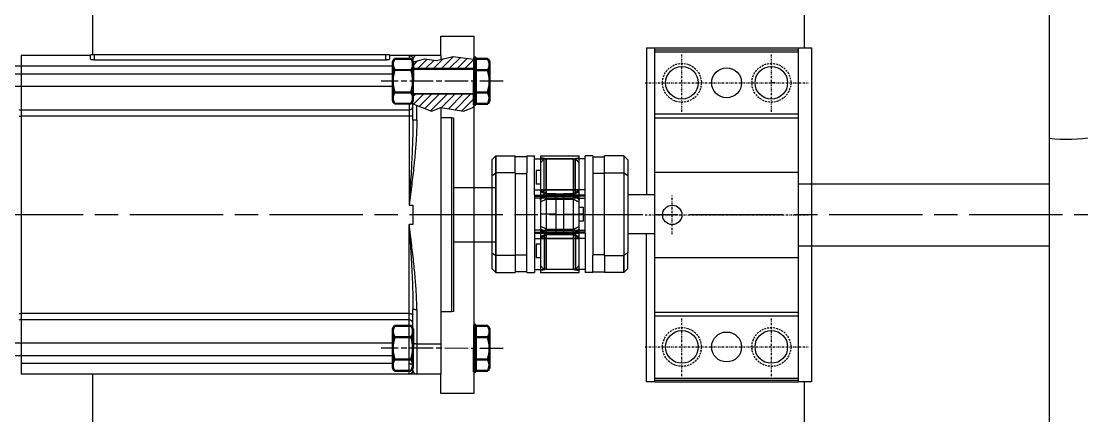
# Model space of a CAD drawing. Header units: millimetres. Extents: x 825 to 4294, y 1031 to 3282.
# Drawn here: x 3610.7 to 3883.6, y 2593.9 to 2695.5 of the extents above; entities that cross this region are included whole.
import ezdxf

# ---------------------------------------------------------------- set-up
doc = ezdxf.new("R2010")
doc.units = ezdxf.units.MM
for name, pattern in [('ACAD_ISO08W100', [36, 24, -3, 6, -3]), ('AM_ISO08W050', [18, 12, -1.5, 3, -1.5]), ('AM_ISO08W050x2', [9, 6, -0.75, 1.5, -0.75]), ('Amconstr', [9999, 9999, 0]), ('AUSGEZOGEN', [0]), ('GESTRICHELT', [0.75, 0.5, -0.25]), ('STRICHPUNKT', [1, 0.5, -0.25, 0, -0.25])]:
    doc.linetypes.add(name, pattern=pattern)
for name, color, linetype, lineweight in [('AM_0N', 7, 'Continuous', 50), ('AM_7N', 4, 'AM_ISO08W050', 25), ('AM_CL', 1, 'Amconstr', 25), ('linie4fun', 6, 'Continuous', 25)]:
    doc.layers.add(name, color=color, linetype=linetype, lineweight=lineweight)
for name, color, linetype in [('HIDDEN', 7, 'Continuous'), ('L5STAR', 7, 'AUSGEZOGEN'), ('M2STAR', 2, 'STRICHPUNKT'), ('osie', 221, 'ACAD_ISO08W100'), ('T3STAR', 3, 'AUSGEZOGEN'), ('THICK', 7, 'Continuous'), ('U2STAR', 2, 'GESTRICHELT'), ('wozek', 110, 'Continuous')]:
    doc.layers.add(name, color=color, linetype=linetype)
pattern_1 = [(45, (1808.0274, 1289.7482), (-1.0102788, 1.0102788), [])]

msp = doc.modelspace()

# ---------------------------------------------------------------- hatches: boundary and pattern name
at = {"layer": 'AM_CL'}
h = msp.add_hatch(dxfattribs=at)
h.set_pattern_fill('ANSI31', color=256, scale=0.45, style=0)
h.set_pattern_definition(pattern_1)
h.paths.add_polyline_path([(3727.22959, 2684.48175), (3727.22959, 2685.73606), (3721.80606, 2686.39557), (3717.59645, 2685.37399), (3714.52916, 2685.79463), (3711.54354, 2684.91547), (3711.53916, 2683.38175), (3727.22959, 2683.38175)])
h = msp.add_hatch(dxfattribs=at)
h.set_pattern_fill('ANSI31', color=256, scale=0.45, style=0)
h.set_pattern_definition(pattern_1)
h.paths.add_polyline_path([(3727.21688, 2675.58177), (3727.21775, 2676.68175), (3711.52959, 2676.68175), (3711.52959, 2674.194), (3716.33832, 2672.31989), (3718.72959, 2673.28099), (3724.56101, 2672.31989), (3727.22959, 2673.37706), (3727.22959, 2673.95535), (3727.21688, 2673.95535)])

# ---------------------------------------------------------------- linework, layer by layer
at = {"color": 7, "linetype": 'Continuous'}
for p, q in [((3628.52959, 2686.65821), (3610.72959, 2686.65821)), ((3610.72959, 2686.65806), (3610.72959, 2604.65837)), ((3705.52959, 2686.85821), (3628.52959, 2686.85821)), ((3628.52959, 2685.71702), (3628.52959, 2686.85821)), ((3629.52959, 2685.58676), (3704.52959, 2685.58676)), ((3705.52959, 2686.85821), (3705.52959, 2685.71702)), ((3718.72959, 2686.65821), (3705.52959, 2686.65821)), ((3711.52959, 2670.05446), (3711.52959, 2685.65821)), ((3610.72959, 2672.65821), (3710.52959, 2672.65821)), ((3721.52959, 2670.65821), (3718.72959, 2670.65821)), ((3721.52959, 2620.65821), (3721.52959, 2670.65821)), ((3722.02959, 2670.52424), (3721.52959, 2670.65821)), ((3722.02959, 2620.79219), (3722.02959, 2670.52424)), ((3711.52959, 2648.1713), (3711.52959, 2643.14512)), ((3718.72959, 2645.65821), (3711.52959, 2645.65821)), ((3711.52959, 2605.65821), (3711.52959, 2621.26197)), ((3721.52959, 2620.65821), (3718.72959, 2620.65821)), ((3722.02959, 2620.79219), (3721.52959, 2620.65821)), ((3710.52959, 2618.65821), (3610.72959, 2618.65821)), ((3718.72959, 2604.65821), (3610.72959, 2604.65821))]:
    msp.add_line(p, q, dxfattribs=at)
at = {"color": 9, "linetype": 'Continuous'}
for p, q in [((3629.52959, 2686.85821), (3629.52959, 2685.58676)), ((3704.52959, 2685.58676), (3704.52959, 2686.85821)), ((3710.52959, 2671.08194), (3610.72959, 2671.08194)), ((3710.52959, 2648.1713), (3711.52959, 2648.1713)), ((3710.52959, 2604.65821), (3710.52959, 2643.14512)), ((3711.52959, 2643.14512), (3710.52959, 2643.14512)), ((3710.52959, 2620.23448), (3610.72959, 2620.23448)), ((3712.52959, 2621.24102), (3712.52959, 2604.65821)), ((3712.52959, 2612.49067), (3718.72959, 2612.49067))]:
    msp.add_line(p, q, dxfattribs=at)
for p, q in [((3710.52959, 2686.65821), (3710.52959, 2685.80963)), ((3718.72959, 2686.65821), (3718.72959, 2685.64898)), ((3706.34072, 2683.9341), (3606.72959, 2683.9341)), ((3605.72959, 2681.9795), (3706.33514, 2681.9795)), ((3706.32565, 2678.65821), (3605.72959, 2678.65821)), ((3710.52959, 2674.25958), (3710.52959, 2648.1713)), ((3712.52959, 2670.0754), (3712.55245, 2673.79536)), ((3718.72959, 2673.28099), (3718.72959, 2604.65821)), ((3727.22959, 2673.95535), (3727.21688, 2673.95535)), ((3722.02959, 2652.65821), (3732.82959, 2652.65821)), ((3732.82959, 2652.65821), (3732.82959, 2638.65821)), ((3766.82959, 2650.81367), (3766.82959, 2640.81367)), ((3773.74329, 2650.81367), (3766.82959, 2650.81367)), ((3773.74329, 2640.81367), (3773.74329, 2650.81367)), ((3766.82959, 2640.81367), (3773.74329, 2640.81367)), ((3732.82959, 2638.65821), (3722.02959, 2638.65821)), ((3610.72959, 2612.65821), (3605.72959, 2612.65821)), ((3706.33349, 2612.65821), (3610.72959, 2612.65821)), ((3610.72959, 2609.33692), (3605.72959, 2609.33692)), ((3706.32401, 2609.33692), (3610.72959, 2609.33692)), ((3706.31842, 2607.38232), (3610.72959, 2607.38232)), ((3727.22959, 2605.2092), (3727.21688, 2605.2092))]:
    msp.add_line(p, q)
at = {"color": 7, "linetype": 'Continuous'}
for centre, start, end in [((3712.52959, 2685.65821), 90, 179.9996474), ((3610.22959, 2671.65821), 60, 90), ((3710.52959, 2673.65821), 270, 0), ((3610.22959, 2619.65821), 270, 300), ((3710.52959, 2617.65821), 0, 90), ((3712.52959, 2605.65821), 180, 270)]:
    msp.add_arc(centre, 1, start, end, dxfattribs=at)
for points in [[(3628.52959, 2685.71702), (3628.57939, 2685.67735), (3628.72232, 2685.64118), (3628.94346, 2685.61214), (3629.22191, 2685.59328), (3629.52959, 2685.58676)], [(3704.52959, 2685.58676), (3704.83799, 2685.59331), (3705.11623, 2685.61219), (3705.33694, 2685.6412), (3705.47972, 2685.67732), (3705.52959, 2685.71702)]]:
    msp.add_spline(points, degree=3, dxfattribs=at)
at = {"color": 9, "linetype": 'Continuous'}
for points in [[(3710.52959, 2686.65821), (3710.83135, 2686.61085), (3711.08282, 2686.48892), (3711.28378, 2686.31111), (3711.46626, 2686.00465), (3711.52959, 2685.65821)], [(3610.67703, 2683.83081), (3610.72959, 2683.80317)], [(3610.22959, 2671.08194), (3610.40324, 2671.07872), (3610.57161, 2671.06916), (3610.72959, 2671.05356)], [(3710.52959, 2671.08194), (3710.83861, 2671.09231), (3711.11738, 2671.1224), (3711.33861, 2671.16928), (3711.48065, 2671.22834), (3711.52959, 2671.29381)], [(3712.52959, 2670.0754), (3712.44062, 2666.54083), (3712.18152, 2662.60519), (3711.76302, 2658.24276), (3711.20213, 2653.43636), (3710.52959, 2648.1713)], [(3711.52959, 2670.05446), (3711.50386, 2667.45122), (3711.4241, 2664.47757), (3711.29546, 2661.28636), (3711.15644, 2658.49399), (3710.98017, 2655.36962), (3710.78863, 2652.23371), (3710.52959, 2648.1713)], [(3711.52959, 2670.05446), (3711.57822, 2670.06091), (3711.71355, 2670.06656), (3711.92899, 2670.0712), (3712.20989, 2670.0743), (3712.52959, 2670.0754)], [(3710.52959, 2643.14512), (3710.80991, 2638.74251), (3711.0364, 2634.98369), (3711.21524, 2631.69109), (3711.37054, 2628.28363), (3711.49371, 2624.36758), (3711.52959, 2621.26197)], [(3712.52959, 2621.24102), (3712.44058, 2624.77631), (3712.18142, 2628.71244), (3711.76289, 2633.07487), (3711.20202, 2637.88097), (3710.52959, 2643.14512)], [(3610.22959, 2620.23448), (3610.40324, 2620.2377), (3610.57161, 2620.24726), (3610.72959, 2620.26287)], [(3710.52959, 2620.23448), (3710.83861, 2620.22411), (3711.11738, 2620.19402), (3711.33861, 2620.14715), (3711.48065, 2620.08809), (3711.52959, 2620.02263)], [(3712.52959, 2621.24102), (3712.22156, 2621.24204), (3711.9516, 2621.24488), (3711.73005, 2621.24939), (3711.58208, 2621.25527), (3711.52959, 2621.26197)], [(3711.52959, 2612.51162), (3711.57854, 2612.50514), (3711.72058, 2612.49931), (3711.94181, 2612.49467), (3712.22058, 2612.4917), (3712.52959, 2612.49067)], [(3610.67703, 2607.48561), (3610.72959, 2607.51326)], [(3710.52959, 2607.38232), (3710.83861, 2607.33449), (3711.11738, 2607.19568), (3711.33861, 2606.97947), (3711.48065, 2606.70703), (3711.52959, 2606.40503)], [(3711.52959, 2605.65821), (3711.4868, 2605.37221), (3711.35985, 2605.10494), (3711.19508, 2604.91498), (3711.01197, 2604.78406), (3710.78987, 2604.69323), (3710.52959, 2604.65821)]]:
    msp.add_spline(points, degree=3, dxfattribs=at)
at = {"layer": 'AM_0N'}
for p, q in [((3706.79356, 2685.8203), (3706.3439, 2685.04658)), ((3711.09865, 2685.80801), (3706.79356, 2685.8203)), ((3711.09865, 2685.80801), (3711.54388, 2685.03173)), ((3727.74609, 2686.1053), (3727.24694, 2686.1053)), ((3727.24694, 2686.1053), (3727.24694, 2684.48172)), ((3727.74609, 2685.8053), (3727.7423, 2684.48031)), ((3727.74609, 2685.8053), (3727.74609, 2686.1053)), ((3730.79863, 2685.79658), (3727.74609, 2685.8053)), ((3730.79863, 2685.79658), (3731.24386, 2685.02031)), ((3706.31533, 2675.04663), (3706.3439, 2685.04658)), ((3711.0904, 2682.92052), (3706.78531, 2682.93281)), ((3711.51531, 2675.03177), (3711.54388, 2685.03173)), ((3727.22103, 2677.03176), (3727.23816, 2683.03174)), ((3727.23816, 2683.03174), (3727.24231, 2684.48173)), ((3727.7423, 2684.48031), (3727.71688, 2675.58034)), ((3730.79038, 2682.90984), (3727.73784, 2682.91856)), ((3731.2153, 2675.02035), (3731.24386, 2685.02031)), ((3711.0739, 2677.14554), (3706.76881, 2677.15784)), ((3730.77388, 2677.13337), (3727.72134, 2677.14209)), ((3706.76057, 2674.27035), (3706.31533, 2675.04663)), ((3711.06565, 2674.25805), (3711.51531, 2675.03177)), ((3727.21688, 2675.58177), (3727.22103, 2677.03176)), ((3727.21688, 2673.95535), (3727.21688, 2675.58177)), ((3727.71688, 2675.58034), (3727.7131, 2674.25535)), ((3730.76564, 2674.24663), (3731.2153, 2675.02035)), ((3711.06565, 2674.25805), (3706.76057, 2674.27035)), ((3727.7131, 2673.95535), (3727.22959, 2673.95535)), ((3730.76564, 2674.24663), (3727.7131, 2674.25535)), ((3727.7131, 2674.25535), (3727.7131, 2673.95535)), ((3706.79356, 2617.07416), (3706.3439, 2616.30044)), ((3711.09865, 2617.06186), (3706.79356, 2617.07416)), ((3727.74609, 2617.35916), (3727.24694, 2617.35916)), ((3727.24694, 2617.35916), (3727.24694, 2615.73558)), ((3727.74609, 2617.05916), (3727.74609, 2617.35916)), ((3706.31533, 2606.30048), (3706.3439, 2616.30044)), ((3711.09865, 2617.06186), (3711.54388, 2616.28559)), ((3711.51531, 2606.28563), (3711.54388, 2616.28559)), ((3727.23816, 2614.28559), (3727.24231, 2615.73559)), ((3727.7423, 2615.73416), (3727.71688, 2606.8342)), ((3727.74609, 2617.05916), (3727.7423, 2615.73416)), ((3730.79863, 2617.05044), (3727.74609, 2617.05916)), ((3730.79863, 2617.05044), (3731.24386, 2616.27416)), ((3731.2153, 2606.2742), (3731.24386, 2616.27416)), ((3711.0904, 2614.17437), (3706.78531, 2614.18667)), ((3727.22103, 2608.28562), (3727.23816, 2614.28559)), ((3730.79038, 2614.1637), (3727.73784, 2614.17242)), ((3706.76057, 2605.52421), (3706.31533, 2606.30048)), ((3711.0739, 2608.3994), (3706.76881, 2608.41169)), ((3711.06565, 2605.51191), (3711.51531, 2606.28563)), ((3727.21688, 2606.83563), (3727.22103, 2608.28562)), ((3727.21688, 2605.2092), (3727.21688, 2606.83563)), ((3727.71688, 2606.8342), (3727.7131, 2605.5092)), ((3730.77388, 2608.38722), (3727.72134, 2608.39594)), ((3730.76564, 2605.50048), (3731.2153, 2606.2742)), ((3711.06565, 2605.51191), (3706.76057, 2605.52421)), ((3727.7131, 2605.2092), (3727.22959, 2605.2092)), ((3730.76564, 2605.50048), (3727.7131, 2605.5092)), ((3727.7131, 2605.5092), (3727.7131, 2605.2092))]:
    msp.add_line(p, q, dxfattribs=at)
for centre, radius, start, end in [((3708.89493, 2684.37055), 2.55296, 154.2748147, 214.2748147), ((3708.98902, 2684.37028), 2.55296, 325.3978759, 25.3978759), ((3728.69021, 2684.35922), 2.55175, 325.3894729, 25.3894729), ((3715.87023, 2680.01935), 9.54065, 162.2193765, 197.4533141), ((3701.98898, 2680.059), 9.54065, 342.2193765, 17.4533141), ((3721.68413, 2680.04759), 9.54549, 342.2238713, 17.4488193), ((3708.87019, 2675.70808), 2.55296, 145.3978759, 205.3978759), ((3708.96428, 2675.70781), 2.55296, 334.2748147, 34.2748147), ((3728.66547, 2675.69601), 2.55175, 334.2832177, 34.2832177), ((3708.89493, 2615.6244), 2.55296, 154.2748147, 214.2748147), ((3708.98902, 2615.62413), 2.55296, 325.3978759, 25.3978759), ((3728.69021, 2615.61308), 2.55175, 325.3894729, 25.3894729), ((3715.87023, 2611.27321), 9.54065, 162.2193765, 197.4533141), ((3701.98898, 2611.31286), 9.54065, 342.2193765, 17.4533141), ((3721.68413, 2611.30145), 9.54549, 342.2238713, 17.4488193), ((3708.87019, 2606.96194), 2.55296, 145.3978759, 205.3978759), ((3708.96428, 2606.96167), 2.55296, 334.2748147, 34.2748147), ((3728.66547, 2606.94986), 2.55175, 334.2832177, 34.2832177)]:
    msp.add_arc(centre, radius, start, end, dxfattribs=at)
at = {"layer": 'AM_7N', "linetype": 'AM_ISO08W050x2'}
for p, q in [((3734.72192, 2680.02318), (3703.32963, 2680.05517)), ((3734.72192, 2611.27704), (3703.32963, 2611.30903))]:
    msp.add_line(p, q, dxfattribs=at)
at = {"layer": 'AM_CL'}
for points in [[(3711.52959, 2684.91137), (3714.52916, 2685.79463), (3717.59645, 2685.37399), (3721.80606, 2686.39557), (3727.22959, 2685.73606)], [(3711.52959, 2674.194), (3716.33832, 2672.31989), (3718.72959, 2673.28099), (3724.56101, 2672.31989), (3727.22959, 2673.37706)]]:
    msp.add_lwpolyline(points, dxfattribs=at)
at = {"layer": 'HIDDEN'}
for p, q in [((3732.82959, 2635.20707), (3732.82959, 2660.81367)), ((3765.82959, 2660.81367), (3765.82959, 2656.42027)), ((3742.82959, 2652.09911), (3742.82959, 2660.07891)), ((3744.32959, 2660.07891), (3744.32959, 2651.52237)), ((3744.4732, 2659.1243), (3744.3296, 2658.96484)), ((3744.54508, 2660.28115), (3744.32964, 2660.31737)), ((3744.61656, 2659.28368), (3744.4732, 2659.1243)), ((3744.76019, 2660.2437), (3744.54508, 2660.28115)), ((3744.75967, 2659.44297), (3744.61656, 2659.28368)), ((3744.90253, 2659.60215), (3744.75967, 2659.44297)), ((3744.97489, 2660.20496), (3744.76019, 2660.2437)), ((3745.04514, 2659.76122), (3744.90253, 2659.60215)), ((3745.18916, 2660.16492), (3744.97489, 2660.20496)), ((3745.18749, 2659.92014), (3745.04514, 2659.76122)), ((3745.32959, 2660.07891), (3745.18749, 2659.92014)), ((3745.40303, 2660.1236), (3745.18916, 2660.16492)), ((3745.32959, 2656.42027), (3745.32959, 2660.07891)), ((3745.61651, 2660.08099), (3745.40303, 2660.1236)), ((3745.82958, 2660.03711), (3745.61651, 2660.08099)), ((3752.82961, 2660.0371), (3745.82958, 2660.0371)), ((3745.82959, 2660.03711), (3745.82959, 2651.04911)), ((3745.82959, 2651.04911), (3745.82959, 2660.0371)), ((3752.82959, 2660.0371), (3752.82959, 2651.04911)), ((3752.82959, 2651.04911), (3752.82959, 2660.0371)), ((3752.82961, 2660.03711), (3753.04167, 2660.08079)), ((3753.04167, 2660.08079), (3753.25447, 2660.12328)), ((3753.25447, 2660.12328), (3753.46801, 2660.16454)), ((3754.32959, 2660.07891), (3753.3296, 2660.07891)), ((3753.46801, 2660.16454), (3753.6823, 2660.20458)), ((3753.6823, 2660.20458), (3753.89734, 2660.24339)), ((3753.89734, 2660.24339), (3754.11312, 2660.28097)), ((3754.11312, 2660.28097), (3754.32955, 2660.31737)), ((3744.32959, 2657.06367), (3743.22959, 2657.06367)), ((3743.22959, 2657.06367), (3743.22959, 2653.56367)), ((3745.32959, 2650.4508), (3745.32959, 2656.42027)), ((3760.82959, 2656.27885), (3757.82959, 2656.27885)), ((3760.82959, 2656.42027), (3765.82959, 2656.42027)), ((3766.82959, 2655.71317), (3765.82959, 2656.42027)), ((3765.82959, 2656.42027), (3765.82959, 2630.81367)), ((3744.32959, 2653.56367), (3743.22959, 2653.56367)), ((3742.82959, 2651.11697), (3742.82959, 2652.09911)), ((3742.82959, 2652.09911), (3754.32959, 2652.09911)), ((3742.82959, 2650.71461), (3742.82959, 2651.11697)), ((3742.82959, 2650.71461), (3742.82959, 2650.4508)), ((3742.82959, 2650.71461), (3754.32959, 2650.71461)), ((3754.32959, 2652.09911), (3744.32959, 2652.09911)), ((3745.82959, 2651.06367), (3744.32959, 2651.9297)), ((3744.32959, 2651.52241), (3744.32959, 2649.90552)), ((3755.82959, 2650.71461), (3744.32959, 2650.71461)), ((3744.32959, 2650.61437), (3744.4732, 2650.59578)), ((3754.32959, 2649.90553), (3744.32959, 2649.90553)), ((3744.53307, 2651.46468), (3744.33001, 2651.5223)), ((3744.53261, 2651.46476), (3744.33009, 2651.52228)), ((3744.4732, 2650.59578), (3744.61655, 2650.5756)), ((3744.73964, 2651.40413), (3744.53261, 2651.46476)), ((3744.74035, 2651.4039), (3744.53307, 2651.46468)), ((3744.76219, 2649.91073), (3744.54625, 2649.77584)), ((3744.61655, 2650.5756), (3744.75966, 2650.55383)), ((3744.94972, 2651.34041), (3744.73964, 2651.40413)), ((3744.95065, 2651.34008), (3744.74035, 2651.4039)), ((3744.75966, 2650.55383), (3744.90252, 2650.53047)), ((3744.97732, 2650.04506), (3744.76219, 2649.91073)), ((3744.90252, 2650.53047), (3745.04513, 2650.50551)), ((3745.16307, 2651.27336), (3744.94972, 2651.34041)), ((3745.16415, 2651.273), (3744.95065, 2651.34008)), ((3745.1916, 2650.17885), (3744.97732, 2650.04506)), ((3745.04513, 2650.50551), (3745.18749, 2650.47896)), ((3745.82959, 2650.83867), (3745.15779, 2650.4508)), ((3745.38065, 2651.20261), (3745.16307, 2651.27336)), ((3745.38166, 2651.20229), (3745.16415, 2651.273)), ((3745.18749, 2650.47896), (3745.32959, 2650.4508)), ((3745.40506, 2650.3122), (3745.1916, 2650.17885)), ((3745.60292, 2651.12789), (3745.38065, 2651.20261)), ((3745.60355, 2651.12768), (3745.38166, 2651.20229)), ((3745.61771, 2650.44512), (3745.40506, 2650.3122)), ((3745.82959, 2651.04911), (3745.60292, 2651.12789)), ((3745.82959, 2651.04911), (3745.60355, 2651.12768)), ((3745.82957, 2650.57748), (3745.61771, 2650.44512)), ((3745.82959, 2651.06367), (3745.82959, 2645.81367)), ((3748.32959, 2651.06367), (3745.82959, 2651.06367)), ((3745.82959, 2651.04911), (3752.82959, 2651.04911)), ((3745.82959, 2651.04911), (3752.82959, 2651.04911)), ((3745.82959, 2650.57749), (3745.82959, 2650.83867)), ((3745.82959, 2650.83867), (3745.82959, 2649.66598)), ((3745.82959, 2649.66598), (3745.82959, 2650.83867)), ((3745.82959, 2650.83867), (3745.82959, 2650.57749)), ((3752.82959, 2650.83867), (3745.82959, 2650.83867)), ((3752.82959, 2650.57749), (3745.82959, 2650.57749)), ((3748.32959, 2651.06367), (3748.32959, 2645.81367)), ((3750.32959, 2645.81367), (3750.32959, 2651.06367)), ((3752.82959, 2651.06367), (3750.32959, 2651.06367)), ((3754.32959, 2651.9297), (3752.82959, 2651.06367)), ((3752.82959, 2651.04911), (3753.09392, 2651.14073)), ((3752.82959, 2651.04911), (3753.05532, 2651.12757)), ((3752.82959, 2645.81367), (3752.82959, 2651.06367)), ((3752.82959, 2649.66598), (3752.82959, 2650.83867)), ((3752.82959, 2650.83867), (3752.82959, 2650.57749)), ((3752.82959, 2650.57749), (3752.82959, 2650.83867)), ((3752.82959, 2650.83867), (3752.82959, 2649.66598)), ((3753.45741, 2650.4762), (3752.82959, 2650.83867)), ((3752.82962, 2650.57748), (3753.0427, 2650.44439)), ((3753.0427, 2650.44439), (3753.25616, 2650.311)), ((3753.05532, 2651.12757), (3753.27701, 2651.2021)), ((3753.09392, 2651.14073), (3753.35208, 2651.2268)), ((3753.25616, 2650.311), (3753.47, 2650.17736)), ((3753.27701, 2651.2021), (3753.49438, 2651.27279)), ((3755.82959, 2650.4508), (3753.32959, 2650.4508)), ((3753.35208, 2651.2268), (3753.60388, 2651.30748)), ((3753.47, 2650.17736), (3753.68423, 2650.04349)), ((3753.49438, 2651.27279), (3753.70786, 2651.3399)), ((3753.60388, 2651.30748), (3753.85037, 2651.38336)), ((3753.68423, 2650.04349), (3753.89895, 2649.90938)), ((3753.70786, 2651.3399), (3753.91826, 2651.40376)), ((3753.85037, 2651.38336), (3754.09266, 2651.45492)), ((3753.89895, 2649.90938), (3754.11412, 2649.77505)), ((3753.91826, 2651.40376), (3754.12578, 2651.46458)), ((3754.09266, 2651.45492), (3754.3291, 2651.52228)), ((3754.12578, 2651.46458), (3754.32918, 2651.5223)), ((3744.54625, 2649.77584), (3744.32972, 2649.64032)), ((3744.53306, 2649.02612), (3744.33001, 2648.92198)), ((3744.53261, 2649.02597), (3744.33009, 2648.92202)), ((3744.73964, 2649.12991), (3744.53261, 2649.02597)), ((3744.74035, 2649.1303), (3744.53306, 2649.02612)), ((3744.94972, 2649.23487), (3744.73964, 2649.12991)), ((3744.95065, 2649.23539), (3744.74035, 2649.1303)), ((3745.16306, 2649.34092), (3744.94972, 2649.23487)), ((3745.16415, 2649.34147), (3744.95065, 2649.23539)), ((3745.38064, 2649.44816), (3745.16306, 2649.34092)), ((3745.38165, 2649.44863), (3745.16415, 2649.34147)), ((3745.60292, 2649.55656), (3745.38064, 2649.44816)), ((3745.60355, 2649.55685), (3745.38165, 2649.44863)), ((3745.82959, 2649.66598), (3745.60292, 2649.55656)), ((3745.82959, 2649.66598), (3745.60355, 2649.55685)), ((3745.82959, 2649.66598), (3752.82959, 2649.66598)), ((3745.82959, 2649.66598), (3752.82959, 2649.66598)), ((3752.82959, 2649.66598), (3753.09393, 2649.53825)), ((3752.82959, 2649.66598), (3753.05533, 2649.55701)), ((3753.05533, 2649.55701), (3753.27703, 2649.4489)), ((3753.09393, 2649.53825), (3753.35208, 2649.41202)), ((3753.27703, 2649.4489), (3753.49441, 2649.34178)), ((3753.35208, 2649.41202), (3753.60384, 2649.2875)), ((3753.49441, 2649.34178), (3753.70789, 2649.23568)), ((3753.60384, 2649.2875), (3753.85037, 2649.16458)), ((3753.70789, 2649.23568), (3753.91829, 2649.13053)), ((3753.85037, 2649.16458), (3754.09266, 2649.04308)), ((3753.91829, 2649.13053), (3754.12579, 2649.02627)), ((3754.09266, 2649.04308), (3754.32959, 2648.92294)), ((3754.11412, 2649.77505), (3754.32947, 2649.64032)), ((3754.12579, 2649.02627), (3754.32918, 2648.92198)), ((3745.82959, 2645.81367), (3744.32959, 2645.81367)), ((3745.82959, 2645.81367), (3744.32959, 2645.81367)), ((3745.82959, 2645.81367), (3745.82959, 2640.56367)), ((3748.32959, 2645.81367), (3745.82959, 2645.81367)), ((3748.32959, 2645.81367), (3745.82959, 2645.81367)), ((3748.32959, 2645.81367), (3748.32959, 2640.56367)), ((3750.32959, 2645.81367), (3752.82959, 2645.81367)), ((3750.32959, 2640.56367), (3750.32959, 2645.81367)), ((3750.32959, 2645.81367), (3752.82959, 2645.81367)), ((3752.82959, 2645.81367), (3754.32959, 2645.81367)), ((3752.82959, 2645.81367), (3754.32959, 2645.81367)), ((3752.82959, 2640.56367), (3752.82959, 2645.81367)), ((3755.42959, 2645.81367), (3754.32959, 2645.81367)), ((3755.42959, 2645.81367), (3754.32959, 2645.81367)), ((3755.42959, 2645.81367), (3754.32959, 2645.81367)), ((3744.32959, 2641.72182), (3754.32959, 2641.72182)), ((3744.54507, 2641.85235), (3744.32968, 2641.98705)), ((3744.53306, 2642.60123), (3744.33001, 2642.70537)), ((3744.53263, 2642.60137), (3744.33008, 2642.70533)), ((3744.73967, 2642.49742), (3744.53263, 2642.60137)), ((3744.74034, 2642.49705), (3744.53306, 2642.60123)), ((3744.76022, 2641.718), (3744.54507, 2641.85235)), ((3744.94976, 2642.39246), (3744.73967, 2642.49742)), ((3744.95064, 2642.39196), (3744.74034, 2642.49705)), ((3744.97493, 2641.58387), (3744.76022, 2641.718)), ((3745.16311, 2642.2864), (3744.94976, 2642.39246)), ((3745.16413, 2642.28588), (3744.95064, 2642.39196)), ((3745.38069, 2642.17917), (3745.16311, 2642.2864)), ((3745.38163, 2642.17873), (3745.16413, 2642.28588)), ((3745.60295, 2642.07078), (3745.38069, 2642.17917)), ((3745.60354, 2642.0705), (3745.38163, 2642.17873)), ((3745.82959, 2641.96137), (3745.60295, 2642.07078)), ((3745.82959, 2641.96137), (3745.60354, 2642.0705)), ((3745.82959, 2641.96137), (3752.82959, 2641.96137)), ((3745.82959, 2641.96137), (3752.82959, 2641.96137)), ((3745.82959, 2641.96137), (3745.82959, 2640.78867)), ((3745.82959, 2640.78867), (3745.82959, 2641.96137)), ((3752.82959, 2641.96137), (3753.09392, 2642.08909)), ((3752.82959, 2641.96137), (3753.05533, 2642.07034)), ((3752.82959, 2640.78867), (3752.82959, 2641.96137)), ((3752.82959, 2641.96137), (3752.82959, 2640.78867)), ((3753.05533, 2642.07034), (3753.27702, 2642.17845)), ((3753.09392, 2642.08909), (3753.35207, 2642.21532)), ((3753.27702, 2642.17845), (3753.4944, 2642.28556)), ((3753.35207, 2642.21532), (3753.60389, 2642.33975)), ((3753.4944, 2642.28556), (3753.70787, 2642.39165)), ((3753.60389, 2642.33975), (3753.85038, 2642.46277)), ((3753.68207, 2641.58243), (3753.89715, 2641.71677)), ((3753.70787, 2642.39165), (3753.91827, 2642.49681)), ((3753.85038, 2642.46277), (3754.09266, 2642.58426)), ((3753.89715, 2641.71677), (3754.11302, 2641.85163)), ((3753.91827, 2642.49681), (3754.12579, 2642.60109)), ((3754.09266, 2642.58426), (3754.32911, 2642.70533)), ((3754.11302, 2641.85163), (3754.32951, 2641.98705)), ((3754.12579, 2642.60109), (3754.32917, 2642.70537)), ((3754.32959, 2640.10498), (3754.32959, 2641.72182)), ((3742.82959, 2641.17654), (3745.32959, 2641.17654)), ((3742.82959, 2640.91274), (3754.32959, 2640.91274)), ((3755.82959, 2640.91274), (3744.32959, 2640.91274)), ((3744.32959, 2639.69765), (3745.82959, 2640.56367)), ((3744.32959, 2639.52824), (3754.32959, 2639.52824)), ((3755.82959, 2639.52824), (3744.32959, 2639.52824)), ((3744.53304, 2640.16272), (3744.33002, 2640.10505)), ((3744.5326, 2640.16261), (3744.33009, 2640.10507)), ((3744.73962, 2640.22321), (3744.5326, 2640.16261)), ((3744.74032, 2640.22344), (3744.53304, 2640.16272)), ((3744.9497, 2640.28693), (3744.73962, 2640.22321)), ((3744.95061, 2640.28724), (3744.74032, 2640.22344)), ((3745.16304, 2640.35398), (3744.9497, 2640.28693)), ((3745.1641, 2640.35432), (3744.95061, 2640.28724)), ((3745.18918, 2641.44999), (3744.97493, 2641.58387)), ((3745.38062, 2640.42473), (3745.16304, 2640.35398)), ((3745.3816, 2640.42504), (3745.1641, 2640.35432)), ((3745.40303, 2641.31634), (3745.18918, 2641.44999)), ((3745.20178, 2641.15114), (3745.82959, 2640.78867)), ((3745.60291, 2640.49945), (3745.38062, 2640.42473)), ((3745.60352, 2640.49965), (3745.3816, 2640.42504)), ((3745.6165, 2641.18295), (3745.40303, 2641.31634)), ((3745.82959, 2640.57824), (3745.60291, 2640.49945)), ((3745.82959, 2640.57824), (3745.60352, 2640.49965)), ((3745.82957, 2641.04987), (3745.6165, 2641.18295)), ((3752.82962, 2641.04985), (3745.82957, 2641.04985)), ((3745.82959, 2640.78867), (3745.82959, 2641.04985)), ((3745.82959, 2641.04985), (3745.82959, 2640.78867)), ((3752.82959, 2640.78867), (3745.82959, 2640.78867)), ((3745.82959, 2640.57824), (3752.82959, 2640.57824)), ((3745.82959, 2640.57824), (3745.82959, 2631.59024)), ((3745.82959, 2640.57824), (3752.82959, 2640.57824)), ((3745.82959, 2631.59024), (3745.82959, 2640.57824)), ((3748.32959, 2640.56367), (3745.82959, 2640.56367)), ((3752.82959, 2640.56367), (3750.32959, 2640.56367)), ((3752.82959, 2640.78867), (3753.5014, 2641.17654)), ((3752.82959, 2641.04985), (3752.82959, 2640.78867)), ((3752.82959, 2640.78867), (3752.82959, 2641.04985)), ((3752.82959, 2640.57824), (3753.05538, 2640.49976)), ((3752.82959, 2631.59024), (3752.82959, 2640.57824)), ((3752.82959, 2640.57824), (3753.09393, 2640.48661)), ((3752.82959, 2640.57824), (3752.82959, 2631.59024)), ((3752.82959, 2640.56367), (3754.32959, 2639.69765)), ((3752.82961, 2641.04987), (3753.04156, 2641.18228)), ((3753.04156, 2641.18228), (3753.25428, 2641.31522)), ((3753.05538, 2640.49976), (3753.2771, 2640.42521)), ((3753.09393, 2640.48661), (3753.35208, 2640.40055)), ((3753.25428, 2641.31522), (3753.46778, 2641.4486)), ((3753.2771, 2640.42521), (3753.49449, 2640.35451)), ((3753.32959, 2641.17654), (3753.32959, 2635.20707)), ((3753.4717, 2641.14839), (3753.3296, 2641.17654)), ((3753.35208, 2640.40055), (3753.60384, 2640.31985)), ((3753.46778, 2641.4486), (3753.68207, 2641.58243)), ((3753.61406, 2641.12184), (3753.4717, 2641.14839)), ((3753.49449, 2640.35451), (3753.70795, 2640.28741)), ((3753.60384, 2640.31985), (3753.85036, 2640.24399)), ((3753.75667, 2641.09688), (3753.61406, 2641.12184)), ((3753.70795, 2640.28741), (3753.91833, 2640.22358)), ((3753.89953, 2641.07352), (3753.75667, 2641.09688)), ((3753.85036, 2640.24399), (3754.09266, 2640.17245)), ((3754.04264, 2641.05174), (3753.89953, 2641.07352)), ((3753.91833, 2640.22358), (3754.12583, 2640.16283)), ((3754.18599, 2641.03156), (3754.04264, 2641.05174)), ((3754.09266, 2640.17245), (3754.32959, 2640.10518)), ((3754.12583, 2640.16283), (3754.32916, 2640.10505)), ((3754.3296, 2641.01297), (3754.18599, 2641.03156)), ((3754.32959, 2631.54844), (3754.32959, 2640.10494)), ((3755.82959, 2640.91274), (3755.82959, 2641.17654)), ((3755.82959, 2640.91273), (3755.82959, 2640.51037)), ((3755.82959, 2640.51037), (3755.82959, 2639.52824)), ((3755.82959, 2639.52824), (3755.82959, 2631.54844)), ((3731.82959, 2635.91418), (3732.82959, 2635.20707)), ((3737.82959, 2635.20707), (3732.82959, 2635.20707)), ((3732.82959, 2630.81367), (3732.82959, 2635.20707)), ((3737.82959, 2635.34849), (3740.82959, 2635.34849)), ((3753.32959, 2635.20707), (3753.32959, 2631.54843)), ((3744.32959, 2631.54844), (3745.32959, 2631.54844)), ((3744.54625, 2631.34649), (3744.32972, 2631.30999)), ((3744.76219, 2631.38406), (3744.54625, 2631.34649)), ((3744.97732, 2631.42285), (3744.76219, 2631.38406)), ((3745.1916, 2631.46287), (3744.97732, 2631.42285)), ((3745.40506, 2631.50412), (3745.1916, 2631.46287)), ((3745.61771, 2631.54659), (3745.40506, 2631.50412)), ((3745.82957, 2631.59023), (3745.61771, 2631.54659)), ((3752.82959, 2631.59024), (3745.82959, 2631.59024)), ((3752.82962, 2631.59023), (3753.0427, 2631.54636)), ((3753.0427, 2631.54636), (3753.25616, 2631.50375)), ((3753.25616, 2631.50375), (3753.47, 2631.46242)), ((3753.3296, 2631.54844), (3753.4717, 2631.70721)), ((3753.47, 2631.46242), (3753.68423, 2631.42239)), ((3753.4717, 2631.70721), (3753.61405, 2631.86613)), ((3753.61405, 2631.86613), (3753.75666, 2632.02519)), ((3753.68423, 2631.42239), (3753.89895, 2631.38368)), ((3753.75666, 2632.02519), (3753.89952, 2632.18437)), ((3753.89895, 2631.38368), (3754.11412, 2631.34627)), ((3753.89952, 2632.18437), (3754.04263, 2632.34366)), ((3754.04263, 2632.34366), (3754.18599, 2632.50304)), ((3754.11412, 2631.34627), (3754.32947, 2631.30999)), ((3754.18599, 2632.50304), (3754.32959, 2632.6625))]:
    msp.add_line(p, q, dxfattribs=at)
at = {"layer": 'L5STAR'}
for p, q in [((3773.74329, 2602.63834), (3773.74329, 2688.63834)), ((3773.74329, 2688.63834), (3810.74329, 2688.63834)), ((3773.74329, 2688.13834), (3810.74329, 2688.13834)), ((3810.74329, 2602.63834), (3810.74329, 2688.63834)), ((3773.74329, 2687.63834), (3810.74329, 2687.63834)), ((3773.74329, 2671.63834), (3810.74329, 2671.63834)), ((3773.74329, 2671.63834), (3810.74329, 2671.63834)), ((3773.74329, 2670.63834), (3810.74329, 2670.63834)), ((3773.74329, 2670.63834), (3810.74329, 2670.63834)), ((3773.74329, 2656.63834), (3810.74329, 2656.63834)), ((3773.74329, 2634.63834), (3810.74329, 2634.63834)), ((3773.74329, 2620.63834), (3810.74329, 2620.63834)), ((3773.74329, 2619.63834), (3810.74329, 2619.63834)), ((3773.74329, 2603.63834), (3810.74329, 2603.63834)), ((3773.74329, 2603.13834), (3810.74329, 2603.13834)), ((3773.74329, 2602.63834), (3810.74329, 2602.63834))]:
    msp.add_line(p, q, dxfattribs=at)
for centre, radius in [((3780.74329, 2679.63834), 4.2), ((3792.24329, 2679.63834), 3.85), ((3803.74329, 2679.63834), 4.2), ((3778.24329, 2645.63834), 2.5), ((3780.74329, 2611.63834), 4.2), ((3792.24329, 2611.63834), 3.85), ((3803.74329, 2611.63834), 4.2)]:
    msp.add_circle(centre, radius, dxfattribs=at)
at = {"layer": 'linie4fun'}
for p, q in [((3812.24329, 2688.63834), (3812.24329, 2802.26889)), ((3629.08669, 2705.32136), (3629.08669, 2686.85821)), ((3771.66145, 2688.63834), (3814.059, 2688.63834)), ((3771.66145, 2688.63834), (3771.66145, 2650.81367)), ((3814.059, 2688.63834), (3814.059, 2602.63834)), ((3804.74329, 2679.63834), (3803.74329, 2679.63834)), ((3810.74329, 2653.63834), (3875.21522, 2653.63834)), ((3771.66145, 2602.63834), (3771.66145, 2640.81367)), ((3810.74329, 2637.63834), (3875.21522, 2637.63834)), ((3629.08669, 2604.65821), (3629.08669, 2585.42512)), ((3773.74329, 2602.63834), (3771.66145, 2602.63834)), ((3814.059, 2602.63834), (3810.74329, 2602.63834)), ((3812.24329, 2494.24614), (3812.24329, 2602.63834))]:
    msp.add_line(p, q, dxfattribs=at)
at = {"layer": 'M2STAR'}
for p, q in [((3780.74329, 2672.13834), (3780.74329, 2687.13834)), ((3803.74329, 2672.13834), (3803.74329, 2687.13834)), ((3771.24329, 2679.63834), (3813.24329, 2679.63834)), ((3778.24329, 2640.63834), (3778.24329, 2650.63834)), ((3771.24329, 2645.63834), (3813.24329, 2645.63834)), ((3780.74329, 2604.13834), (3780.74329, 2619.13834)), ((3803.74329, 2604.13834), (3803.74329, 2619.13834)), ((3771.24329, 2611.63834), (3813.24329, 2611.63834))]:
    msp.add_line(p, q, dxfattribs=at)
at = {"layer": 'osie'}
msp.add_line((4166.65919, 2645.63834), (3529.04047, 2645.63834), dxfattribs=at)
at = {"layer": 'T3STAR'}
for p, q in [((3718.72959, 2686.65821), (3718.72959, 2691.65821)), ((3718.72959, 2691.65821), (3727.22959, 2691.65821)), ((3727.22959, 2691.65821), (3727.22959, 2604.65821)), ((3711.53916, 2683.38175), (3727.22959, 2683.38175)), ((3711.53926, 2683.11023), (3727.22969, 2683.11023)), ((3727.22959, 2683.53175), (3727.22959, 2676.53175)), ((3727.22959, 2683.38175), (3727.22959, 2676.68175)), ((3727.22959, 2676.68175), (3711.52959, 2676.68175)), ((3711.52969, 2676.90803), (3727.22012, 2676.90803)), ((3718.72959, 2614.63467), (3718.72959, 2607.93467)), ((3727.22959, 2614.78561), (3727.22959, 2607.78561)), ((3727.22959, 2614.63561), (3727.22959, 2607.93561)), ((3727.22959, 2611.28467), (3727.22959, 2614.63467)), ((3727.22959, 2607.93467), (3727.22959, 2614.63467)), ((3718.72959, 2612.49067), (3718.72959, 2611.28467)), ((3718.72959, 2599.65821), (3718.72959, 2604.65821)), ((3727.22959, 2604.65821), (3727.22959, 2599.65821)), ((3727.22959, 2599.65821), (3718.72959, 2599.65821))]:
    msp.add_line(p, q, dxfattribs=at)
at = {"layer": 'THICK'}
for p, q in [((3732.82959, 2660.81367), (3731.82959, 2659.81367)), ((3732.82959, 2660.81367), (3732.82959, 2656.42027)), ((3732.82959, 2660.81367), (3737.82959, 2660.81367)), ((3737.82959, 2656.42027), (3737.82959, 2660.81367)), ((3740.82959, 2660.81367), (3740.82959, 2656.42027)), ((3740.82959, 2660.81367), (3742.82959, 2660.81367)), ((3742.82959, 2660.07891), (3742.82959, 2660.81367)), ((3744.32959, 2660.81367), (3754.32959, 2660.81367)), ((3744.32959, 2660.81367), (3744.32959, 2660.31738)), ((3754.32959, 2660.31738), (3754.32959, 2660.81367)), ((3755.82959, 2641.17654), (3755.82959, 2660.81367)), ((3757.82959, 2660.81367), (3755.82959, 2660.81367)), ((3757.82959, 2660.81367), (3757.82959, 2635.20707)), ((3760.82959, 2635.20707), (3760.82959, 2660.81367)), ((3765.82959, 2660.81367), (3760.82959, 2660.81367)), ((3765.82959, 2660.81367), (3765.82959, 2635.20707)), ((3765.82959, 2660.81367), (3766.82959, 2659.81367)), ((3731.82959, 2659.81367), (3731.82959, 2655.71317)), ((3740.82959, 2660.61367), (3737.82959, 2660.61367)), ((3742.82959, 2660.07891), (3753.3296, 2660.07891)), ((3744.32959, 2660.31738), (3744.32959, 2660.07891)), ((3744.54612, 2660.28094), (3744.32966, 2660.31737)), ((3744.76194, 2660.24336), (3744.54612, 2660.28094)), ((3744.97701, 2660.20456), (3744.76194, 2660.24336)), ((3745.1913, 2660.16452), (3744.97701, 2660.20456)), ((3745.40482, 2660.12326), (3745.1913, 2660.16452)), ((3745.61757, 2660.08078), (3745.40482, 2660.12326)), ((3745.82958, 2660.03711), (3745.61757, 2660.08078)), ((3752.82962, 2660.0371), (3745.82959, 2660.0371)), ((3752.82961, 2660.03711), (3753.04269, 2660.08099)), ((3753.04269, 2660.08099), (3753.25616, 2660.1236)), ((3753.25616, 2660.1236), (3753.47002, 2660.16492)), ((3753.32959, 2656.42027), (3753.32959, 2660.07891)), ((3753.3296, 2660.07891), (3753.4717, 2659.92014)), ((3753.47002, 2660.16492), (3753.68428, 2660.20496)), ((3753.4717, 2659.92014), (3753.61405, 2659.76122)), ((3753.61405, 2659.76122), (3753.75666, 2659.60215)), ((3753.68428, 2660.20496), (3753.89898, 2660.24369)), ((3753.75666, 2659.60215), (3753.89952, 2659.44297)), ((3753.89898, 2660.24369), (3754.11412, 2660.28113)), ((3753.89952, 2659.44297), (3754.04263, 2659.28368)), ((3754.04263, 2659.28368), (3754.18599, 2659.1243)), ((3754.11412, 2660.28113), (3754.32953, 2660.31737)), ((3754.18599, 2659.1243), (3754.32959, 2658.96484)), ((3754.32959, 2658.96484), (3754.32959, 2660.31738)), ((3755.82959, 2660.07891), (3754.32959, 2660.07891)), ((3754.32959, 2655.71317), (3754.32959, 2658.96484)), ((3757.82959, 2660.61367), (3760.82959, 2660.61367)), ((3766.82959, 2659.81367), (3766.82959, 2635.91418)), ((3731.82959, 2655.71317), (3732.82959, 2656.42027)), ((3731.82959, 2655.71317), (3731.82959, 2631.81367)), ((3737.82959, 2656.42027), (3732.82959, 2656.42027)), ((3732.82959, 2656.42027), (3732.82959, 2630.81367)), ((3737.82959, 2656.42027), (3737.82959, 2630.81367)), ((3737.82959, 2656.27885), (3740.82959, 2656.27885)), ((3740.82959, 2630.81367), (3740.82959, 2656.42027)), ((3753.32959, 2650.4508), (3753.32959, 2656.42027)), ((3754.32959, 2650.61437), (3754.32959, 2655.71317)), ((3742.82959, 2650.4508), (3753.32959, 2650.45081)), ((3742.82959, 2650.4508), (3742.82959, 2630.81367)), ((3744.32959, 2649.90553), (3742.82959, 2649.90553)), ((3745.15779, 2650.4508), (3744.32959, 2649.97265)), ((3744.32959, 2649.64024), (3744.32959, 2649.97265)), ((3744.32959, 2649.90552), (3744.32959, 2649.64024)), ((3744.76018, 2649.90929), (3744.54508, 2649.7749)), ((3744.97487, 2650.04344), (3744.76018, 2649.90929)), ((3745.18915, 2650.17736), (3744.97487, 2650.04344)), ((3745.40303, 2650.31101), (3745.18915, 2650.17736)), ((3745.61651, 2650.44439), (3745.40303, 2650.31101)), ((3745.82959, 2650.57749), (3745.61651, 2650.44439)), ((3752.82961, 2650.57749), (3745.82958, 2650.57749)), ((3752.8296, 2650.57749), (3753.04172, 2650.44498)), ((3753.04172, 2650.44498), (3753.25456, 2650.31199)), ((3753.25456, 2650.31199), (3753.46813, 2650.17854)), ((3753.4717, 2650.47896), (3753.32959, 2650.4508)), ((3754.32959, 2649.97265), (3753.45741, 2650.4762)), ((3753.46813, 2650.17854), (3753.68242, 2650.04466)), ((3753.61406, 2650.50551), (3753.4717, 2650.47896)), ((3753.75667, 2650.53047), (3753.61406, 2650.50551)), ((3753.68242, 2650.04466), (3753.89744, 2649.91031)), ((3753.89953, 2650.55383), (3753.75667, 2650.53047)), ((3753.89744, 2649.91031), (3754.11316, 2649.77551)), ((3754.04264, 2650.5756), (3753.89953, 2650.55383)), ((3754.18599, 2650.59578), (3754.04264, 2650.5756)), ((3754.32959, 2650.61437), (3754.18599, 2650.59578)), ((3755.82959, 2652.09911), (3754.32959, 2652.09911)), ((3754.32959, 2649.97265), (3754.32959, 2650.61438)), ((3754.32959, 2649.97265), (3754.32959, 2649.64024)), ((3754.32959, 2649.90553), (3755.82959, 2649.90553)), ((3744.32959, 2649.64024), (3744.32959, 2645.81367)), ((3744.54508, 2649.7749), (3744.32961, 2649.64025)), ((3754.11316, 2649.77551), (3754.32958, 2649.64025)), ((3754.32959, 2645.81367), (3754.32959, 2649.64024)), ((3755.42959, 2647.56367), (3754.32959, 2647.56367)), ((3755.42959, 2645.81367), (3755.42959, 2647.56367)), ((3744.32959, 2645.81367), (3744.32959, 2641.98711)), ((3754.32959, 2641.98711), (3754.32959, 2645.81367)), ((3755.42959, 2645.81367), (3754.32959, 2645.81367)), ((3755.42959, 2644.06367), (3755.42959, 2645.81367)), ((3744.32959, 2641.72182), (3742.82959, 2641.72182)), ((3744.32959, 2641.6547), (3744.32959, 2641.98711)), ((3744.32959, 2641.6547), (3745.20178, 2641.15114)), ((3744.32959, 2641.6547), (3744.32959, 2641.01296)), ((3744.58204, 2641.82931), (3744.3296, 2641.98711)), ((3744.83355, 2641.67216), (3744.58204, 2641.82931)), ((3745.08407, 2641.51565), (3744.83355, 2641.67216)), ((3753.5014, 2641.17654), (3754.32959, 2641.6547)), ((3753.57713, 2641.51692), (3753.82741, 2641.67332)), ((3753.82741, 2641.67332), (3754.07826, 2641.83003)), ((3754.07826, 2641.83003), (3754.32959, 2641.98711)), ((3755.42959, 2644.06367), (3754.32959, 2644.06367)), ((3754.32959, 2641.72182), (3754.32959, 2641.98711)), ((3754.32959, 2641.98711), (3754.32959, 2641.6547)), ((3754.32959, 2641.72182), (3755.82959, 2641.72182)), ((3742.82959, 2639.52824), (3744.32959, 2639.52824)), ((3744.32959, 2641.01297), (3744.47319, 2641.03156)), ((3744.32959, 2641.01297), (3744.32959, 2635.91418)), ((3744.47319, 2641.03156), (3744.61655, 2641.05174)), ((3744.61655, 2641.05174), (3744.75966, 2641.07352)), ((3744.75966, 2641.07352), (3744.90252, 2641.09688)), ((3744.90252, 2641.09688), (3745.04513, 2641.12184)), ((3745.04513, 2641.12184), (3745.18749, 2641.14839)), ((3745.33358, 2641.35976), (3745.08407, 2641.51565)), ((3745.18749, 2641.14839), (3745.32959, 2641.17654)), ((3755.82959, 2641.17654), (3745.32959, 2641.17654)), ((3745.32959, 2641.17654), (3745.32959, 2635.20707)), ((3745.58209, 2641.20448), (3745.33358, 2641.35976)), ((3745.82959, 2641.04985), (3745.58209, 2641.20448)), ((3752.82959, 2641.04985), (3745.82959, 2641.04985)), ((3752.82959, 2641.04985), (3753.07823, 2641.20516)), ((3753.07823, 2641.20516), (3753.32741, 2641.36086)), ((3753.32741, 2641.36086), (3753.57713, 2641.51692)), ((3743.22959, 2638.06367), (3743.22959, 2634.56367)), ((3744.32959, 2638.06367), (3743.22959, 2638.06367)), ((3744.32959, 2634.56367), (3743.22959, 2634.56367)), ((3744.32959, 2635.91418), (3744.32959, 2632.6625)), ((3745.32959, 2635.20707), (3745.32959, 2631.54843)), ((3760.82959, 2635.34849), (3757.82959, 2635.34849)), ((3757.82959, 2630.81367), (3757.82959, 2635.20707)), ((3760.82959, 2635.20707), (3765.82959, 2635.20707)), ((3760.82959, 2635.20707), (3760.82959, 2630.81367)), ((3766.82959, 2635.91418), (3765.82959, 2635.20707)), ((3765.82959, 2630.81367), (3765.82959, 2635.20707)), ((3766.82959, 2631.81367), (3766.82959, 2635.91418)), ((3732.82959, 2630.81367), (3731.82959, 2631.81367)), ((3732.82959, 2630.81367), (3737.82959, 2630.81367)), ((3740.82959, 2631.01367), (3737.82959, 2631.01367)), ((3740.82959, 2630.81367), (3742.82959, 2630.81367)), ((3742.82959, 2631.54844), (3744.32959, 2631.54844)), ((3744.32959, 2632.6625), (3744.32959, 2631.30997)), ((3744.32959, 2631.30997), (3744.32959, 2630.81367)), ((3744.32959, 2630.81367), (3754.32959, 2630.81367)), ((3744.4732, 2632.50304), (3744.3296, 2632.6625)), ((3744.54507, 2631.34624), (3744.32968, 2631.30998)), ((3744.61656, 2632.34366), (3744.4732, 2632.50304)), ((3744.76022, 2631.38366), (3744.54507, 2631.34624)), ((3744.75967, 2632.18437), (3744.61656, 2632.34366)), ((3744.90253, 2632.02519), (3744.75967, 2632.18437)), ((3744.97493, 2631.42239), (3744.76022, 2631.38366)), ((3745.04514, 2631.86613), (3744.90253, 2632.02519)), ((3745.18918, 2631.46242), (3744.97493, 2631.42239)), ((3745.18749, 2631.70721), (3745.04514, 2631.86613)), ((3745.32959, 2631.54844), (3745.18749, 2631.70721)), ((3745.40303, 2631.50375), (3745.18918, 2631.46242)), ((3755.82959, 2631.54844), (3745.32959, 2631.54843)), ((3745.6165, 2631.54636), (3745.40303, 2631.50375)), ((3745.82957, 2631.59024), (3745.6165, 2631.54636)), ((3752.82962, 2631.59024), (3745.82957, 2631.59024)), ((3752.82961, 2631.59024), (3753.04156, 2631.54657)), ((3753.04156, 2631.54657), (3753.25428, 2631.5041)), ((3753.25428, 2631.5041), (3753.46778, 2631.46284)), ((3753.46778, 2631.46284), (3753.68207, 2631.42281)), ((3753.68207, 2631.42281), (3753.89715, 2631.38401)), ((3753.89715, 2631.38401), (3754.11302, 2631.34644)), ((3754.11302, 2631.34644), (3754.32951, 2631.30998)), ((3754.32959, 2631.30997), (3754.32959, 2631.54844)), ((3754.32959, 2630.81367), (3754.32959, 2631.30997)), ((3755.82959, 2631.54844), (3755.82959, 2630.81367)), ((3757.82959, 2630.81367), (3755.82959, 2630.81367)), ((3757.82959, 2631.01367), (3760.82959, 2631.01367)), ((3765.82959, 2630.81367), (3760.82959, 2630.81367)), ((3765.82959, 2630.81367), (3766.82959, 2631.81367))]:
    msp.add_line(p, q, dxfattribs=at)
at = {"layer": 'U2STAR'}
for centre in [(3780.74329, 2679.63834), (3803.74329, 2679.63834), (3780.74329, 2611.63834), (3803.74329, 2611.63834)]:
    msp.add_circle(centre, 5, dxfattribs=at)
at = {"layer": 'wozek'}
msp.add_line((3875.21522, 2822.67966), (3875.21522, 2473.54059), dxfattribs=at)
msp.add_lwpolyline([(3875.21522, 2665.35482, 0.145259012), (3897.59562, 2669.35159, -0.322673344), (3935.70816, 2663.23888, 0.135062082), (3960.64599, 2649.13263, -0.530628562), (3967.44579, 2625.9496, 0.005484453), (3964.57183, 2593.41295, -0.269815897), (3957.71522, 2559.71252, 0.354077052), (3957.71522, 2523.21252, -0.354077052), (3957.71522, 2473.54059, -0.730292294)], format="xyb", dxfattribs=at)

doc.saveas('drawing.dxf')
